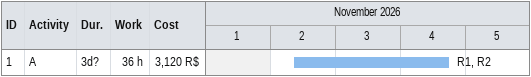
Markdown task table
| ID | Task | Duration | Start | Finish | Resources | Work (h) | Cost (R$) |
|---|---|---|---|---|---|---|---|
| 1 | A | 3d? | 2026-11-02 | 2026-11-04 | R1, R2 | 36 | 3120 |
